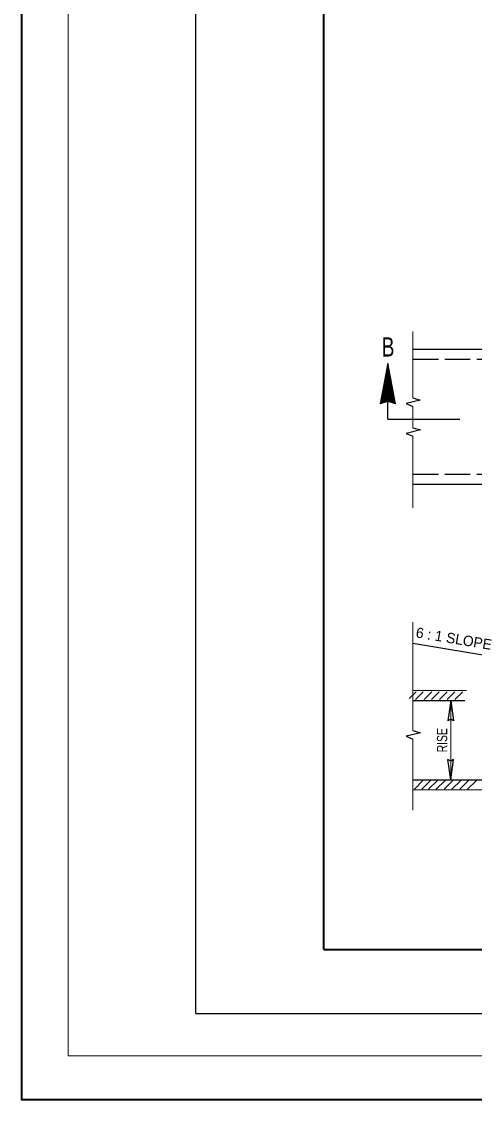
# Model space of a CAD drawing. Extents: x -1291 to -38, y -357 to 186.
# Drawn here: x -1291.3 to -1238.2, y -356.8 to -230.4 of the extents above; entities that cross this region are included whole.
import ezdxf

# ---------------------------------------------------------------- set-up
doc = ezdxf.new("R2010")
doc.units = 0
doc.header["$LTSCALE"] = 0.5
doc.linetypes.add('LONG_DASHED', pattern=[7.5, 6, -1.5])
doc.layers.add('1', color=7, linetype='Continuous', lineweight=25)
doc.layers.add('15', color=7, linetype='Continuous', lineweight=13)

msp = doc.modelspace()

# ---------------------------------------------------------------- linework, layer by layer
at = {"layer": '1', "lineweight": 13}
for p, q in [((-1285.8612, -351.7332), (-1285.8612, -121.7142)), ((-1245.4131, -274.5422), (-1245.4131, -266.7597)), ((-1245.4131, -278.0372), (-1245.4131, -275.5347)), ((-1245.4131, -287.4323), (-1245.4131, -279.025)), ((-1245.4131, -313.5665), (-1245.4131, -300.8512)), ((-1245.8224, -309.8102), (-1245.036, -309.0238)), ((-1245.4131, -308.8536), (-1239.1102, -308.8536)), ((-1245.1068, -309.9299), (-1244.2017, -309.0238)), ((-1244.0908, -309.9299), (-1243.1857, -309.0238)), ((-1243.2072, -309.9299), (-1242.302, -309.0238)), ((-1242.292, -309.9293), (-1241.3867, -309.0238)), ((-1241.3758, -309.9274), (-1240.4727, -309.0238)), ((-1240.4601, -309.927), (-1239.5577, -309.0238)), ((-1240.9622, -313.3737), (-1240.9622, -310.1841)), ((-1240.9622, -313.2227), (-1240.9622, -319.3331)), ((-1245.4131, -322.8846), (-1245.4131, -314.5539)), ((-1245.2236, -320.4221), (-1244.1825, -319.3808)), ((-1244.3622, -320.4441), (-1243.3211, -319.4029)), ((-1243.5668, -320.4441), (-1242.5258, -319.4029)), ((-1242.6518, -320.4441), (-1241.6109, -319.4029)), ((-1241.7369, -320.4441), (-1240.6962, -319.4029)), ((-1240.8224, -320.4441), (-1239.7816, -319.4029)), ((-1239.9077, -320.4441), (-1238.8673, -319.4029)), ((-1238.9933, -320.4441), (-1237.9522, -319.4029)), ((-1245.4131, -320.4967), (-1149.3589, -320.4967)), ((-1285.8612, -351.7332), (-925.8307, -351.7332))]:
    msp.add_line(p, q, dxfattribs=at)
at = {"layer": '1', "lineweight": 40}
for q in [(-1255.859, -134.2153), (-930.8315, -339.2322)]:
    msp.add_line((-1255.859, -339.2322), q, dxfattribs=at)
at = {"layer": '1'}
for p, q in [((-1245.4131, -268.8232), (-1232.334, -268.8232)), ((-1248.3272, -277.0162), (-1248.3272, -273.1449)), ((-1248.3272, -277.0162), (-1239.8783, -277.0162)), ((-1245.4131, -284.643), (-1232.4407, -284.643)), ((-1245.4131, -303.2989), (-1204.913, -310.0485)), ((-1245.4131, -310.0181), (-1239.3155, -310.0181)), ((-1240.9635, -310.0416), (-1241.2904, -312.4205)), ((-1240.9635, -310.0416), (-1240.637, -312.4205)), ((-1240.9635, -319.3322), (-1241.2904, -316.9536)), ((-1240.9635, -319.3322), (-1240.637, -316.9536)), ((-1245.4131, -319.332), (-1149.3625, -319.332)), ((-1270.8597, -346.7325), (-925.8307, -346.7325))]:
    msp.add_line(p, q, dxfattribs=at)
at = {"layer": '1', "linetype": 'LONG_DASHED'}
for p, q in [((-1245.4131, -269.9875), (-1232.4707, -269.9875)), ((-1245.4131, -283.4786), (-1232.4707, -283.4786))]:
    msp.add_line(p, q, dxfattribs=at)
at = {"layer": '1', "lineweight": 35}
msp.add_lwpolyline([(-920.7607, -87.3897), (-1291.3271, -87.3897), (-1291.3271, -356.8295), (-920.7607, -356.8295)], close=True, dxfattribs=at)
at = {"layer": '1'}
for points in [[(-1270.8597, -346.7325), (-1270.8597, -126.7142), (-925.8307, -126.7142)], [(-1245.4131, -274.5422), (-1244.5344, -274.7917), (-1246.2091, -275.194), (-1245.4131, -275.5347)], [(-1245.4131, -278.0372), (-1244.5098, -278.2926), (-1246.1845, -278.6952), (-1245.4131, -279.025)], [(-1240.637, -312.4205), (-1240.9674, -312.2363), (-1241.2904, -312.4205)], [(-1245.4131, -313.5665), (-1244.5098, -313.8226), (-1246.1844, -314.2241), (-1245.4131, -314.5539)], [(-1240.637, -316.9536), (-1240.9674, -317.1371), (-1241.2904, -316.9536)]]:
    msp.add_lwpolyline(points, dxfattribs=at)
at = {"layer": '15'}
for p, q in [((-1248.3092, -270.5491), (-1248.3371, -270.5491)), ((-1248.316, -270.5143), (-1248.3305, -270.5143)), ((-1248.3223, -270.4791), (-1248.3232, -270.4791)), ((-1248.3179, -274.9527), (-1248.3179, -270.5048)), ((-1248.0725, -271.8408), (-1248.5826, -271.8408)), ((-1248.0787, -271.806), (-1248.5757, -271.806)), ((-1248.0863, -271.7717), (-1248.569, -271.7717)), ((-1248.5628, -275.0146), (-1248.5628, -271.7347)), ((-1248.0915, -271.7365), (-1248.5628, -271.7365)), ((-1248.0988, -271.702), (-1248.5552, -271.702)), ((-1248.105, -271.6672), (-1248.5493, -271.6672)), ((-1248.1112, -271.6316), (-1248.5422, -271.6316)), ((-1248.1173, -271.5967), (-1248.5361, -271.5967)), ((-1248.124, -271.5613), (-1248.5294, -271.5613)), ((-1248.5273, -275.0021), (-1248.5273, -271.5505)), ((-1248.1302, -271.5276), (-1248.5225, -271.5276)), ((-1248.1371, -271.4919), (-1248.5162, -271.4919)), ((-1248.1429, -271.4575), (-1248.5093, -271.4575)), ((-1248.1496, -271.4222), (-1248.5028, -271.4222)), ((-1248.1558, -271.3875), (-1248.4952, -271.3875)), ((-1248.4926, -274.99), (-1248.4926, -271.3669)), ((-1248.1623, -271.3522), (-1248.4895, -271.3522)), ((-1248.1686, -271.3169), (-1248.483, -271.3169)), ((-1248.1756, -271.2827), (-1248.4758, -271.2827)), ((-1248.1815, -271.2473), (-1248.4697, -271.2473)), ((-1248.1881, -271.2127), (-1248.4628, -271.2127)), ((-1248.4576, -274.9782), (-1248.4576, -271.1827)), ((-1248.195, -271.1773), (-1248.4563, -271.1773)), ((-1248.201, -271.1429), (-1248.4494, -271.1429)), ((-1248.2075, -271.1082), (-1248.4426, -271.1082)), ((-1248.2134, -271.0723), (-1248.4367, -271.0723)), ((-1248.22, -271.0375), (-1248.4298, -271.0375)), ((-1248.2263, -271.0029), (-1248.4229, -271.0029)), ((-1248.4221, -274.9663), (-1248.4221, -270.9987)), ((-1248.2323, -270.9683), (-1248.4167, -270.9683)), ((-1248.2397, -270.9328), (-1248.4098, -270.9328)), ((-1248.2456, -270.8983), (-1248.4034, -270.8983)), ((-1248.2517, -270.8632), (-1248.3967, -270.8632)), ((-1248.2585, -270.8285), (-1248.3896, -270.8285)), ((-1248.3876, -274.9546), (-1248.3876, -270.8142)), ((-1248.265, -270.7935), (-1248.3827, -270.7935)), ((-1248.2709, -270.7587), (-1248.3767, -270.7587)), ((-1248.2775, -270.7239), (-1248.3707, -270.7239)), ((-1248.2836, -270.6887), (-1248.3636, -270.6887)), ((-1248.2894, -270.6543), (-1248.3573, -270.6543)), ((-1248.3525, -274.9418), (-1248.3525, -270.6301)), ((-1248.2972, -270.6189), (-1248.3498, -270.6189)), ((-1248.3029, -270.5837), (-1248.3436, -270.5837)), ((-1248.2832, -274.9646), (-1248.2832, -270.6956)), ((-1248.2479, -274.9765), (-1248.2479, -270.8865)), ((-1248.2132, -274.9873), (-1248.2132, -271.0773)), ((-1248.1783, -274.9992), (-1248.1783, -271.2677)), ((-1248.1429, -275.0104), (-1248.1429, -271.4582)), ((-1248.1077, -275.0227), (-1248.1077, -271.6491)), ((-1248.0733, -275.0336), (-1248.0733, -271.8405)), ((-1247.8424, -273.0985), (-1248.8207, -273.0985)), ((-1247.8488, -273.0634), (-1248.8139, -273.0634)), ((-1247.8552, -273.0287), (-1248.8077, -273.0287)), ((-1248.8073, -275.0984), (-1248.8073, -273.0237)), ((-1247.8618, -272.9937), (-1248.8012, -272.9937)), ((-1247.8685, -272.9587), (-1248.7945, -272.9587)), ((-1247.8743, -272.9241), (-1248.7874, -272.9241)), ((-1247.881, -272.889), (-1248.781, -272.889)), ((-1247.8875, -272.8538), (-1248.7747, -272.8538)), ((-1248.7722, -275.0869), (-1248.7722, -272.8392)), ((-1247.8936, -272.819), (-1248.7678, -272.819)), ((-1247.9, -272.7838), (-1248.7613, -272.7838)), ((-1247.9062, -272.7494), (-1248.7543, -272.7494)), ((-1247.9127, -272.7148), (-1248.7478, -272.7148)), ((-1247.9193, -272.6794), (-1248.7415, -272.6794)), ((-1248.7372, -275.075), (-1248.7372, -272.6557)), ((-1247.926, -272.6447), (-1248.7347, -272.6447)), ((-1247.9325, -272.6097), (-1248.7278, -272.6097)), ((-1247.9383, -272.5748), (-1248.7216, -272.5748)), ((-1247.9446, -272.5398), (-1248.7147, -272.5398)), ((-1247.9511, -272.5048), (-1248.7087, -272.5048)), ((-1248.702, -275.0633), (-1248.702, -272.4711)), ((-1247.9577, -272.4702), (-1248.7013, -272.4702)), ((-1247.9636, -272.4352), (-1248.6947, -272.4352)), ((-1247.9702, -272.4), (-1248.6882, -272.4)), ((-1247.9773, -272.3652), (-1248.6814, -272.3652)), ((-1247.9829, -272.33), (-1248.6751, -272.33)), ((-1247.99, -272.2952), (-1248.6676, -272.2952)), ((-1248.6669, -275.0498), (-1248.6669, -272.2866)), ((-1247.9961, -272.26), (-1248.6616, -272.26)), ((-1248.0025, -272.2252), (-1248.6555, -272.2252)), ((-1248.009, -272.1903), (-1248.648, -272.1903)), ((-1248.0154, -272.1558), (-1248.6422, -272.1558)), ((-1248.0213, -272.1204), (-1248.6353, -272.1204)), ((-1248.6324, -275.0387), (-1248.6324, -272.1027)), ((-1248.0281, -272.0857), (-1248.6286, -272.0857)), ((-1248.0342, -272.0506), (-1248.6216, -272.0506)), ((-1248.041, -272.0157), (-1248.6151, -272.0157)), ((-1248.0472, -271.9812), (-1248.6088, -271.9812)), ((-1248.0533, -271.9457), (-1248.602, -271.9457)), ((-1248.5967, -275.0263), (-1248.5967, -271.9185)), ((-1248.0596, -271.9113), (-1248.5961, -271.9113)), ((-1248.0661, -271.876), (-1248.5888, -271.876)), ((-1248.0383, -275.0452), (-1248.0383, -272.0303)), ((-1248.0035, -275.0563), (-1248.0035, -272.2218)), ((-1247.9682, -275.068), (-1247.9682, -272.4125)), ((-1247.9335, -275.08), (-1247.9335, -272.6034)), ((-1247.8987, -275.0917), (-1247.8987, -272.7937)), ((-1247.864, -275.1025), (-1247.864, -272.9852)), ((-1247.6122, -274.3562), (-1249.0591, -274.3562)), ((-1247.6187, -274.3213), (-1249.0527, -274.3213)), ((-1249.0506, -275.1836), (-1249.0506, -274.3123)), ((-1247.6249, -274.2863), (-1249.0463, -274.2863)), ((-1247.6312, -274.2516), (-1249.0391, -274.2516)), ((-1247.6377, -274.2163), (-1249.033, -274.2163)), ((-1247.6447, -274.1809), (-1249.0264, -274.1809)), ((-1247.6512, -274.1463), (-1249.0195, -274.1463)), ((-1249.0166, -275.1721), (-1249.0166, -274.1282)), ((-1247.6566, -274.1115), (-1249.0129, -274.1115)), ((-1247.663, -274.0768), (-1249.0064, -274.0768)), ((-1247.6703, -274.0417), (-1249, -274.0417)), ((-1247.6757, -274.007), (-1248.9927, -274.007)), ((-1247.6828, -273.9717), (-1248.9863, -273.9717)), ((-1248.9812, -275.1586), (-1248.9812, -273.9438)), ((-1247.6889, -273.9363), (-1248.9793, -273.9363)), ((-1247.6953, -273.9015), (-1248.9734, -273.9015)), ((-1247.7018, -273.8665), (-1248.9666, -273.8665)), ((-1247.7085, -273.8319), (-1248.9599, -273.8319)), ((-1247.7147, -273.7969), (-1248.9535, -273.7969)), ((-1248.9463, -275.1471), (-1248.9463, -273.7601)), ((-1247.721, -273.7622), (-1248.9463, -273.7622)), ((-1247.727, -273.7273), (-1248.9399, -273.7273)), ((-1247.7342, -273.6923), (-1248.9334, -273.6923)), ((-1247.7403, -273.6577), (-1248.9264, -273.6577)), ((-1247.7462, -273.6229), (-1248.9203, -273.6229)), ((-1247.7537, -273.5879), (-1248.9141, -273.5879)), ((-1248.9114, -275.1354), (-1248.9114, -273.5756)), ((-1247.7596, -273.5528), (-1248.9068, -273.5528)), ((-1247.7658, -273.5179), (-1248.9003, -273.5179)), ((-1247.7721, -273.4832), (-1248.8935, -273.4832)), ((-1247.7784, -273.4477), (-1248.8868, -273.4477)), ((-1247.7843, -273.4125), (-1248.8808, -273.4125)), ((-1248.8767, -275.1229), (-1248.8767, -273.3913)), ((-1247.7913, -273.3781), (-1248.8737, -273.3781)), ((-1247.7978, -273.3431), (-1248.8668, -273.3431)), ((-1247.8038, -273.3083), (-1248.8601, -273.3083)), ((-1247.811, -273.2733), (-1248.8541, -273.2733)), ((-1247.8171, -273.2382), (-1248.8476, -273.2382)), ((-1248.8416, -275.1109), (-1248.8416, -273.2074)), ((-1247.8231, -273.2035), (-1248.841, -273.2035)), ((-1247.83, -273.1678), (-1248.8345, -273.1678)), ((-1247.8357, -273.1337), (-1248.8274, -273.1337)), ((-1247.8289, -275.1144), (-1247.8289, -273.1753)), ((-1247.7941, -275.1255), (-1247.7941, -273.3655)), ((-1247.7593, -275.1377), (-1247.7593, -273.5569)), ((-1247.7241, -275.1494), (-1247.7241, -273.7473)), ((-1247.6889, -275.1608), (-1247.6889, -273.9386)), ((-1247.6539, -275.1721), (-1247.6539, -274.1284)), ((-1247.6192, -275.1836), (-1247.6192, -274.3197)), ((-1249.226, -275.2432), (-1249.226, -275.2321)), ((-1249.1833, -275.2292), (-1249.2254, -275.2292)), ((-1249.0824, -275.1942), (-1249.2185, -275.1942)), ((-1248.9812, -275.1593), (-1249.2121, -275.1593)), ((-1248.8799, -275.1244), (-1249.2052, -275.1244)), ((-1248.7791, -275.0898), (-1249.1988, -275.0898)), ((-1248.6778, -275.0544), (-1249.1921, -275.0544)), ((-1249.1908, -275.232), (-1249.1908, -275.0479)), ((-1248.577, -275.02), (-1249.1852, -275.02)), ((-1248.4758, -274.9848), (-1249.1787, -274.9848)), ((-1248.3744, -274.9496), (-1249.1725, -274.9496)), ((-1247.5097, -274.9146), (-1249.1652, -274.9146)), ((-1247.5161, -274.8798), (-1249.1589, -274.8798)), ((-1249.156, -275.2192), (-1249.156, -274.8646)), ((-1247.5234, -274.8447), (-1249.1522, -274.8447)), ((-1247.5287, -274.8102), (-1249.1456, -274.8102)), ((-1247.5347, -274.7754), (-1249.1389, -274.7754)), ((-1247.5422, -274.7403), (-1249.1322, -274.7403)), ((-1247.548, -274.7054), (-1249.1256, -274.7054)), ((-1249.1208, -275.2071), (-1249.1208, -274.6804)), ((-1247.5543, -274.6702), (-1249.1187, -274.6702)), ((-1247.5616, -274.636), (-1249.1125, -274.636)), ((-1247.5674, -274.6006), (-1249.1063, -274.6006)), ((-1247.5732, -274.5657), (-1249.0987, -274.5657)), ((-1247.5803, -274.5308), (-1249.0927, -274.5308)), ((-1249.0863, -275.1957), (-1249.0863, -274.4962)), ((-1247.5866, -274.4962), (-1249.0863, -274.4962)), ((-1247.5932, -274.4608), (-1249.0793, -274.4608)), ((-1247.5995, -274.4256), (-1249.0725, -274.4256)), ((-1247.6057, -274.3909), (-1249.0656, -274.3909)), ((-1247.5038, -274.9496), (-1248.3272, -274.9496)), ((-1247.4972, -274.9848), (-1248.2213, -274.9848)), ((-1247.4907, -275.02), (-1248.116, -275.02)), ((-1247.4843, -275.0544), (-1248.0095, -275.0544)), ((-1247.4774, -275.0898), (-1247.905, -275.0898)), ((-1247.4714, -275.1244), (-1247.7978, -275.1244)), ((-1247.4645, -275.1593), (-1247.693, -275.1593)), ((-1247.4588, -275.1942), (-1247.587, -275.1942)), ((-1247.5843, -275.1957), (-1247.5843, -274.5099)), ((-1247.5497, -275.2069), (-1247.5497, -274.7014)), ((-1247.5145, -275.2183), (-1247.5145, -274.8915)), ((-1247.4524, -275.2292), (-1247.4818, -275.2292)), ((-1247.4797, -275.2298), (-1247.4797, -275.0827))]:
    msp.add_line(p, q, dxfattribs=at)
msp.add_lwpolyline([(-1249.2285, -275.2447), (-1248.3228, -270.4747), (-1247.4497, -275.2398), (-1248.3519, -274.9411)], close=True, dxfattribs=at)

# ---------------------------------------------------------------- texts
at = {"layer": '1', "width": 0.75}
msp.add_text('B', height=2.25, dxfattribs=at).set_placement((-1249.0712, -269.6825))
at = {"layer": '1'}
msp.add_text('6 : 1 SLOPE', height=1.21, rotation=350.58, dxfattribs=at).set_placement((-1245.1195, -302.6262))
at = {"layer": '1', "width": 0.75}
msp.add_text('RISE', height=1.21, rotation=90, dxfattribs=at).set_placement((-1241.3725, -316.1109))

doc.saveas('drawing.dxf')
